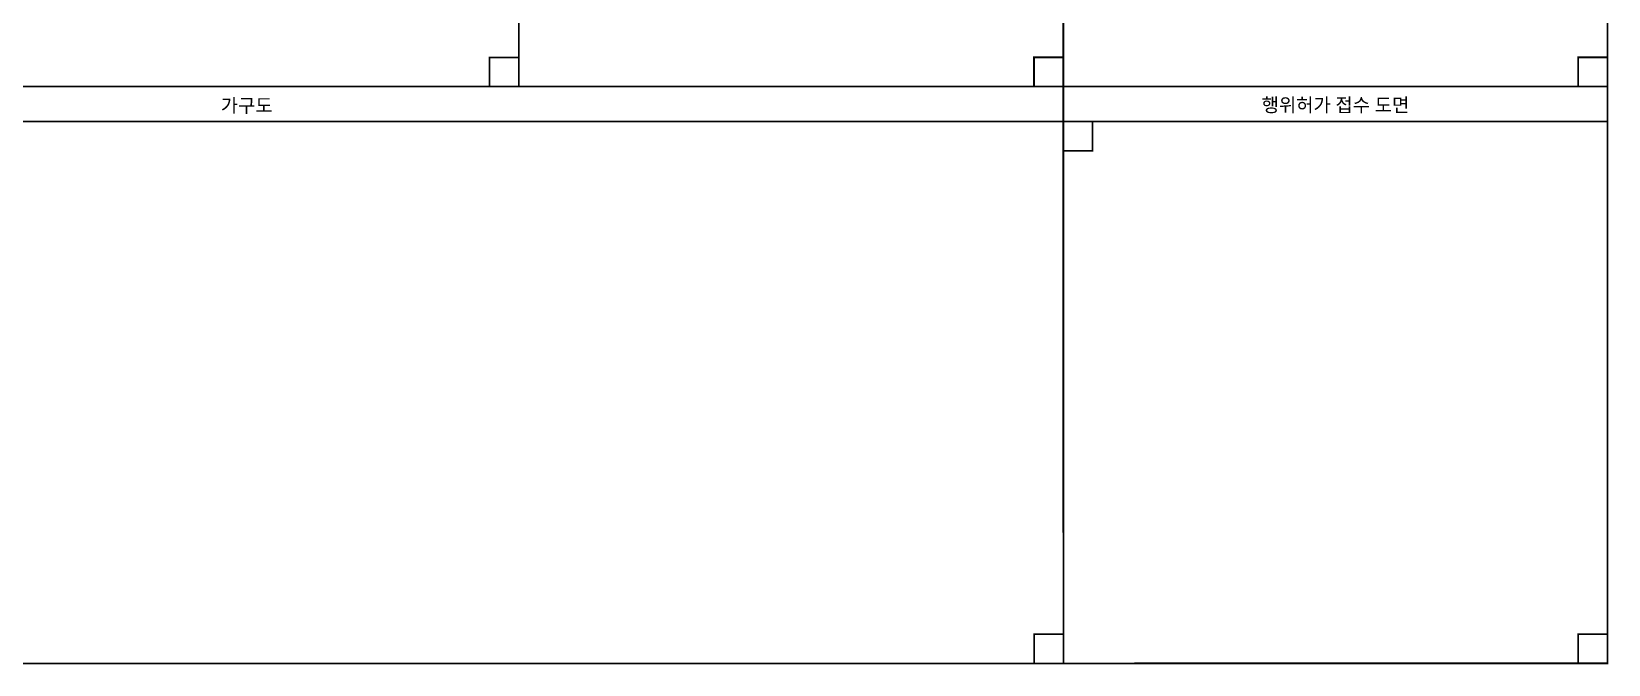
# Model space of a CAD drawing. Header units: millimetres. Extents: x 512 to 764439, y -71 to 559481.
# Drawn here: x 328680 to 437768, y 193573 to 237351 of the extents above; entities that cross this region are included whole.
import ezdxf
from ezdxf.enums import TextEntityAlignment as Align

# ---------------------------------------------------------------- set-up
doc = ezdxf.new("R2010")
doc.units = ezdxf.units.MM
doc.header["$LTSCALE"] = 50
doc.styles.add('맑은고딕', font='malgun.ttf')

msp = doc.modelspace()

# ---------------------------------------------------------------- linework, layer by layer
at = {"color": 32, "true_color": 0xcd6928}
for points in [[(362388.63977964, 324261.77650097, 121.766461, 121.766461, 0), (362388.63977964, 233550.81348478, 121.766461, 121.766461, 0)], [(398032.01911735, 193646.68640653, 121.76646086, 121.76646086, 0), (437706.3554854, 193651.0197502, 121.76646086, 121.76646086, 0), (437706.3554854, 324278.98297897, 0, 0, 0)]]:
    msp.add_lwpolyline(points, format="xyseb", dxfattribs=at)
at = {"color": 32, "true_color": 0xcd6928, "const_width": 121.76646086}
for points in [[(400047.49763252, 324262.00247546), (400061.49072691, 193646.90807118)], [(360359.19876535, 233533.60700678), (360359.19876535, 235563.04802108), (362388.63977964, 235563.04802108)], [(398027.74412052, 233537.72127226), (398027.74412052, 235567.16228656), (400057.18513482, 235567.16228656)], [(435676.88387584, 233537.72127226), (435676.88387584, 235567.16228656), (437706.32489013, 235567.16228656)], [(287070.92407389, 233550.81348478), (437706.3554854, 233550.81348478)], [(287070.92407389, 231132.69074563), (437706.3554854, 231132.69074563)], [(402080.50345136, 231132.69074563), (402080.50345136, 229103.24973133), (400051.06243706, 229103.24973133)], [(398032.01911735, 193633.81585866), (398032.01911735, 195663.25687296), (400061.46013165, 195663.25687296)], [(435676.88387584, 193637.92753768), (435676.88387584, 195667.36855198), (437706.32489013, 195667.36855198)], [(287071.70776367, 193633.8133578), (437707.13917518, 193633.8133578)]]:
    msp.add_lwpolyline(points, dxfattribs=at)

# ---------------------------------------------------------------- texts
at = {"color": 7, "style": '맑은고딕'}
for s, p in [('가구도', (343562.51203389, 232236.12503559)), ('행위허가 접수 도면', (418880.4913635, 232270.53799159))]:
    msp.add_text(s, height=953.103109844, dxfattribs=at).set_placement(p, align=Align.MIDDLE_CENTER)

doc.saveas('drawing.dxf')
